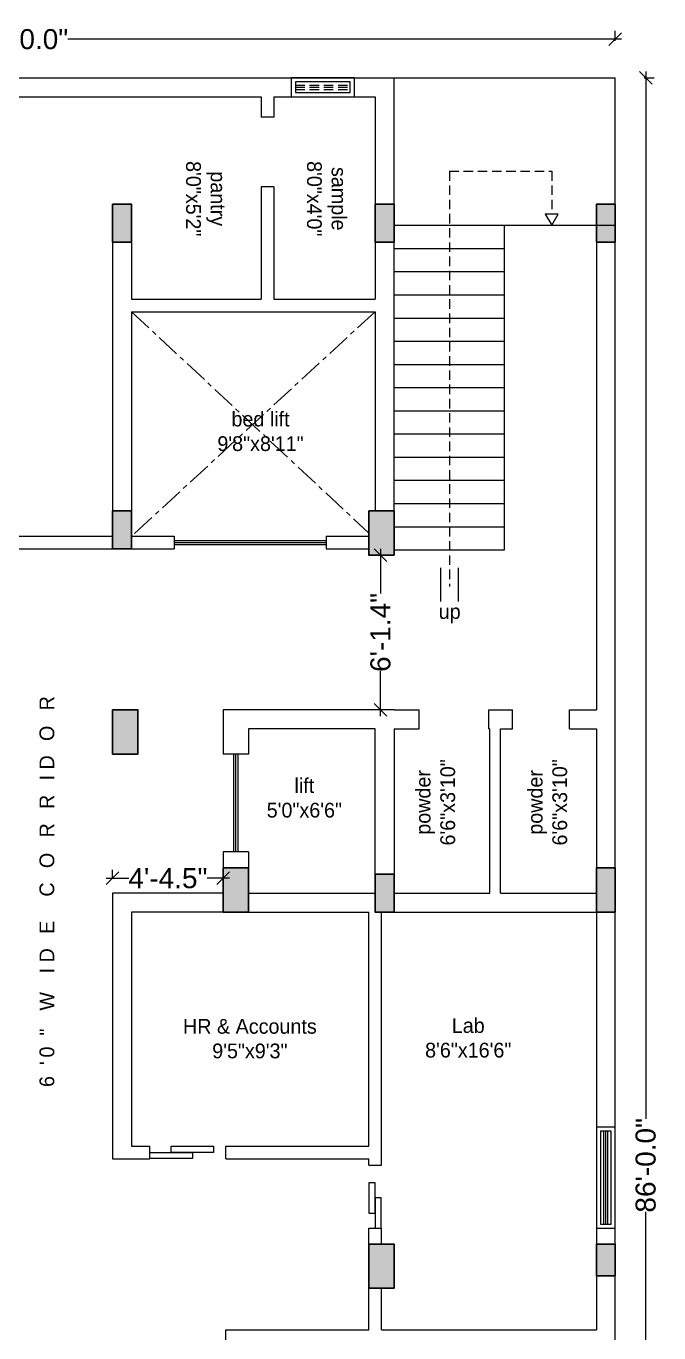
# Model space of a CAD drawing. Header units: inches. Extents: x 204954 to 440946, y -300749 to -143756.
# Drawn here: x 213648 to 213948, y -146348 to -145728 of the extents above; entities that cross this region are included whole.
import ezdxf

# ---------------------------------------------------------------- set-up
doc = ezdxf.new("R2010")
doc.units = ezdxf.units.IN
doc.header["$LTSCALE"] = 9
doc.header["$MEASUREMENT"] = 0
doc.linetypes.add('CENTER', pattern=[2, 1.25, -0.25, 0.25, -0.25])
doc.linetypes.add('DASHED', pattern=[0.75, 0.5, -0.25])
doc.layers.get('Defpoints').update_dxf_attribs({"lineweight": 0})
doc.layers.add('beam framing', color=91, linetype='Continuous')
doc.layers.add('COLUMNS', color=1, linetype='Continuous', lineweight=30)
doc.layers.add('Hatch', color=7, linetype='Continuous', lineweight=15, true_color=0xa3a3a3)
doc.styles.add('outer', font='arial.ttf', dxfattribs={"height": 24})
doc.styles.add('SST1', font='arial.ttf', dxfattribs={"height": 9.5})
doc.dimstyles.new('DIMA-1', dxfattribs={"dimtxt": 9.5, "dimasz": 6, "dimexe": 4, "dimexo": 4, "dimgap": 0.25, "dimtad": 0, "dimdec": 1, "dimzin": 3, "dimdsep": 46, "dimlunit": 4, "dimtxsty": 'SST1', "dimblk1": 'OBLIQUE', "dimblk2": 'OBLIQUE', "dimsah": 1, "dimcen": 0, "dimdle": 3, "dimclrd": 3, "dimclre": 3, "dimclrt": 7, "dimadec": 0, "dimazin": 0, "dimtfac": 1, "dimtdec": 1, "dimtix": 1, "dimtmove": 2, "dimatfit": 3, "dimfxl": 4, "dimfxlon": 1, "dimtolj": 1, "dimtzin": 3, "dimarcsym": 0})

# ---------------------------------------------------------------- blocks, each defined once
blk = doc.blocks.new('A$C31806C9B')
at = {"layer": 'Hatch'}
blk.add_hatch(color=256, dxfattribs=at).paths.add_polyline_path([(0, -21), (0, 0), (-12, 0), (-12, -21)])
at = {"layer": 'COLUMNS'}
blk.add_lwpolyline([(-12, 0), (0, 0), (0, -21), (-12, -21)], close=True, dxfattribs=at)
blk = doc.blocks.new('A$C5E2070FF')
at = {"layer": 'Hatch'}
blk.add_hatch(color=256, dxfattribs=at).paths.add_polyline_path([(18, -9), (18, 0), (0, 0), (0, -9)])
at = {"layer": 'COLUMNS'}
blk.add_lwpolyline([(18, 0), (18, -9), (0, -9), (0, 0)], close=True, dxfattribs=at)
blk = doc.blocks.new('A$C5D5B4CD9')
at = {"layer": 'Hatch'}
blk.add_hatch(color=256, dxfattribs=at).paths.add_polyline_path([(-9, -15), (0, -15), (0, 0), (-9, 0)])
at = {"layer": 'COLUMNS'}
blk.add_lwpolyline([(0, -15), (-9, -15), (-9, 0), (0, 0)], close=True, dxfattribs=at)
blk = doc.blocks.new('A$C00142961')
at = {"layer": 'Hatch'}
blk.add_hatch(color=256, dxfattribs=at).paths.add_polyline_path([(9, 0), (0, 0), (0, -21), (9, -21)])
at = {"layer": 'COLUMNS'}
blk.add_lwpolyline([(0, 0), (9, 0), (9, -21), (0, -21)], close=True, dxfattribs=at)
blk = doc.blocks.new('_Oblique')
at = {"color": 0, "linetype": 'ByBlock', "lineweight": -2}
blk.add_line((-0.5, -0.5), (0.5, 0.5), dxfattribs=at)
blk = doc.blocks.new('*D51')
at = {"layer": 'beam framing', "color": 3, "lineweight": -2, "transparency": 16777216}
for p, q in [((213360.29, -145734.23), (213623, -145734.23)), ((213363.29, -145734.98), (213363.29, -145730.23)), ((213930.29, -145734.23), (213667.59, -145734.23)), ((213927.29, -145734.98), (213927.29, -145730.23))]:
    blk.add_line(p, q, dxfattribs=at)
at = {"layer": 'Defpoints', "color": 0, "transparency": 16777216}
for p in [(213927.29, -145734.23), (213363.29, -145752.49), (213927.29, -145752.49)]:
    blk.add_point(p, dxfattribs=at)
at = {"layer": 'beam framing', "color": 3, "lineweight": -2, "transparency": 16777216, "xscale": 6, "yscale": 6, "zscale": 6, "rotation": 180}
blk.add_blockref('_Oblique', (213363.29, -145734.23), dxfattribs=at)
at = {"layer": 'beam framing', "color": 3, "lineweight": -2, "transparency": 16777216, "xscale": 6, "yscale": 6, "zscale": 6}
blk.add_blockref('_Oblique', (213927.29, -145734.23), dxfattribs=at)
at = {"layer": 'beam framing', "color": 7, "transparency": 16777216, "insert": (213645.29, -145734.23), "char_height": 9.5, "attachment_point": 5, "style": 'SST1'}
blk.add_mtext('\\A1;47\'-0.0"', dxfattribs=at)
blk = doc.blocks.new('*D52')
at = {"layer": 'beam framing', "color": 3, "lineweight": -2, "transparency": 16777216}
for p, q in [((213940.97, -145752.49), (213945.72, -145752.49)), ((213941.72, -145749.49), (213941.72, -146246.38)), ((213941.72, -146787.49), (213941.72, -146290.6)), ((213940.97, -146784.49), (213945.72, -146784.49))]:
    blk.add_line(p, q, dxfattribs=at)
at = {"layer": 'Defpoints', "color": 0, "transparency": 16777216}
for p in [(213927.29, -145752.49), (213927.29, -146784.49), (213941.72, -146784.49)]:
    blk.add_point(p, dxfattribs=at)
at = {"layer": 'beam framing', "color": 3, "lineweight": -2, "transparency": 16777216, "xscale": 6, "yscale": 6, "zscale": 6}
for p, rotation in [((213941.72, -145752.49), 90), ((213941.72, -146784.49), 270)]:
    blk.add_blockref('_Oblique', p, dxfattribs=dict(at, rotation=rotation))
at = {"layer": 'beam framing', "color": 7, "transparency": 16777216, "insert": (213941.72, -146268.49), "char_height": 9.5, "attachment_point": 5, "rotation": 90, "style": 'SST1'}
blk.add_mtext('\\A1;86\'-0.0"', dxfattribs=at)
blk = doc.blocks.new('*D58')
at = {"layer": 'beam framing', "color": 3, "linetype": 'Continuous', "lineweight": -2, "transparency": 16777216}
for p, q in [((213688.79, -146132.5), (213688.79, -146128.32)), ((213741.29, -146132.5), (213741.29, -146128.32)), ((213685.79, -146132.32), (213696.44, -146132.32)), ((213744.29, -146132.32), (213733.65, -146132.32))]:
    blk.add_line(p, q, dxfattribs=at)
at = {"layer": 'Defpoints', "color": 0, "transparency": 16777216}
for p in [(213741.29, -146132.32), (213688.79, -146139.35), (213741.29, -146139.35)]:
    blk.add_point(p, dxfattribs=at)
at = {"layer": 'beam framing', "color": 3, "lineweight": -2, "transparency": 16777216, "xscale": 6, "yscale": 6, "zscale": 6, "rotation": 180}
blk.add_blockref('_Oblique', (213688.79, -146132.32), dxfattribs=at)
at = {"layer": 'beam framing', "color": 3, "lineweight": -2, "transparency": 16777216, "xscale": 6, "yscale": 6, "zscale": 6}
blk.add_blockref('_Oblique', (213741.29, -146132.32), dxfattribs=at)
at = {"layer": 'beam framing', "color": 7, "transparency": 16777216, "insert": (213715.04, -146132.32), "char_height": 9.5, "attachment_point": 5, "style": 'SST1'}
blk.add_mtext('\\A1;4\'-4.5"', dxfattribs=at)
blk = doc.blocks.new('*D60')
at = {"layer": 'beam framing', "color": 3, "linetype": 'Continuous', "lineweight": -2, "transparency": 16777216}
for p, q in [((213815.88, -145975.99), (213815.88, -145997.23)), ((213815.88, -145978.99), (213811.88, -145978.99)), ((213815.88, -146055.35), (213815.88, -146034.11)), ((213815.88, -146052.35), (213811.88, -146052.35))]:
    blk.add_line(p, q, dxfattribs=at)
at = {"layer": 'Defpoints', "color": 0, "transparency": 16777216}
for p in [(213816.29, -145978.99), (213815.88, -146052.35), (213816.29, -146052.35)]:
    blk.add_point(p, dxfattribs=at)
at = {"layer": 'beam framing', "color": 3, "lineweight": -2, "transparency": 16777216, "xscale": 6, "yscale": 6, "zscale": 6}
for p, rotation in [((213815.88, -145978.99), 90), ((213815.88, -146052.35), 270)]:
    blk.add_blockref('_Oblique', p, dxfattribs=dict(at, rotation=rotation))
at = {"layer": 'beam framing', "color": 7, "transparency": 16777216, "insert": (213815.88, -146015.67), "char_height": 9.5, "attachment_point": 5, "rotation": 90, "style": 'SST1'}
blk.add_mtext('\\A1;6\'-1.4"', dxfattribs=at)

msp = doc.modelspace()

# ---------------------------------------------------------------- linework, layer by layer
at = {"layer": 'beam framing', "color": 1}
for p, q in [((213363.29437, -145752.48829), (213927.29435, -145752.48829)), ((213822.29442, -145957.98837), (213822.29439, -145752.48829)), ((213927.29435, -146784.48829), (213927.29435, -145752.48829)), ((213550.79439, -145761.48829), (213759.29439, -145761.48829)), ((213759.29439, -145761.48829), (213759.29439, -145771.26365)), ((213765.29439, -145761.48829), (213813.29439, -145761.48829)), ((213765.29439, -145761.48829), (213765.29439, -145771.26365)), ((213813.29439, -145761.48829), (213813.29439, -145857.48828)), ((213765.29439, -145771.26365), (213759.29439, -145771.26365)), ((213759.29439, -145804.26365), (213759.29439, -145857.48828)), ((213765.29439, -145804.26365), (213759.29439, -145804.26365)), ((213765.29439, -145804.26365), (213765.29439, -145857.48828)), ((213688.79439, -145812.48828), (213688.79439, -145857.48828)), ((213697.79436, -145812.48828), (213697.79436, -145857.48828)), ((213874.79437, -145976.48829), (213874.79437, -145822.48829)), ((213918.29435, -145830.48828), (213918.29435, -146052.35188)), ((213688.79436, -145857.48828), (213688.79436, -145969.98828)), ((213697.79436, -145857.48828), (213759.29439, -145857.48828)), ((213765.29439, -145857.48828), (213813.29439, -145857.48828)), ((213697.79436, -145863.48828), (213813.29439, -145863.48828)), ((213697.79436, -145863.48828), (213697.79436, -145969.98828)), ((213813.29439, -145863.48828), (213813.29439, -145957.98836)), ((213621.42782, -145969.98828), (213688.79436, -145969.98828)), ((213697.79436, -145969.98828), (213718.04439, -145969.98828)), ((213718.04439, -145969.98828), (213718.04439, -145975.98828)), ((213790.04439, -145969.98828), (213810.29442, -145969.98828)), ((213790.04439, -145969.98828), (213790.04439, -145975.98828)), ((213621.42782, -145975.98828), (213718.04439, -145975.98828)), ((213790.04439, -145975.98828), (213810.29442, -145975.98828)), ((213688.79439, -146052.35185), (213688.79439, -146073.35185)), ((213741.29438, -146052.35187), (213741.29437, -146073.35184)), ((213822.29439, -146052.35188), (213741.29438, -146052.35187)), ((213822.29439, -146052.35188), (213834.25337, -146052.35188)), ((213834.25337, -146061.35188), (213834.25337, -146052.35188)), ((213867.25337, -146052.35188), (213878.51354, -146052.35188)), ((213867.25337, -146061.35188), (213867.25337, -146052.35188)), ((213878.51354, -146061.35188), (213878.51354, -146052.35188)), ((213905.51354, -146061.35188), (213905.51354, -146052.35188)), ((213905.51354, -146052.35188), (213918.29435, -146052.35188)), ((213813.29438, -146061.35188), (213753.29437, -146061.35187)), ((213753.29437, -146061.35187), (213753.29437, -146073.35185)), ((213813.29435, -146130.35188), (213813.29438, -146061.35188)), ((213822.29439, -146061.35188), (213822.29439, -146148.35187)), ((213822.29439, -146061.35188), (213834.25337, -146061.35188)), ((213867.25337, -146061.35188), (213867.79439, -146061.35188)), ((213867.79439, -146139.35187), (213867.79439, -146061.35188)), ((213872.79439, -146139.35187), (213872.79439, -146061.35188)), ((213872.79439, -146061.35188), (213878.51354, -146061.35188)), ((213905.51354, -146061.35188), (213918.29435, -146061.35188)), ((213918.29435, -146061.35188), (213918.29435, -146346.48828)), ((213753.29437, -146073.35185), (213741.29437, -146073.35184)), ((213741.29436, -146119.75643), (213741.29436, -146127.35186)), ((213753.29435, -146119.75644), (213741.29436, -146119.75643)), ((213753.29435, -146119.75644), (213753.29435, -146127.35186)), ((213688.79438, -146139.35188), (213688.79437, -146265.35188)), ((213741.29436, -146139.35188), (213688.79438, -146139.35188)), ((213753.29435, -146139.35188), (213813.29435, -146139.35188)), ((213822.29439, -146139.35187), (213867.79439, -146139.35187)), ((213872.79439, -146139.35187), (213918.29439, -146139.35187)), ((213697.79438, -146148.35185), (213697.79438, -146259.35188)), ((213747.29436, -146148.35185), (213697.79438, -146148.35185)), ((213753.29435, -146148.35188), (213810.29439, -146148.35188)), ((213810.29439, -146259.35188), (213810.29439, -146148.35188)), ((213816.29439, -146268.35188), (213816.29439, -146148.35188)), ((213822.29439, -146148.35187), (213927.29439, -146148.35187)), ((213697.79438, -146259.35188), (213706.51484, -146259.35188)), ((213706.51484, -146265.35188), (213706.51484, -146259.35188)), ((213742.51484, -146259.35188), (213810.29439, -146259.35188)), ((213742.51484, -146265.35188), (213742.51484, -146259.35188)), ((213688.79437, -146265.35188), (213706.51484, -146265.35188)), ((213742.51484, -146265.35188), (213810.29439, -146265.35188)), ((213810.29439, -146268.35188), (213810.29439, -146265.35188)), ((213810.29439, -146268.35188), (213816.29439, -146268.35188)), ((213810.29439, -146346.48828), (213810.29439, -146298.35188)), ((213810.29439, -146298.35188), (213816.29439, -146298.35188)), ((213816.29439, -146305.85185), (213816.29439, -146298.35188)), ((213816.29439, -146346.48828), (213816.29439, -146326.85185)), ((213742.51484, -146346.48828), (213810.29439, -146346.48828)), ((213742.51484, -146352.48828), (213742.51484, -146346.48828)), ((213816.29439, -146346.48828), (213918.29435, -146346.48828))]:
    msp.add_line(p, q, dxfattribs=at)
at = {"layer": 'beam framing', "color": 6, "linetype": 'DASHED'}
for p, q in [((213775.503, -145755.98829), (213801.503, -145755.98829)), ((213775.503, -145756.98829), (213801.503, -145756.98829)), ((213775.503, -145757.98829), (213801.503, -145757.98829))]:
    msp.add_line(p, q, dxfattribs=at)
at = {"layer": 'beam framing', "color": 2, "linetype": 'DASHED'}
for p, q in [((213848.54439, -145796.85249), (213848.54439, -145993.83949)), ((213848.54439, -145796.85249), (213897.11768, -145796.85249)), ((213897.11768, -145796.85249), (213897.11768, -145817.14479))]:
    msp.add_line(p, q, dxfattribs=at)
at = {"layer": 'beam framing', "color": 8, "linetype": 'DASHED', "lineweight": 25, "ltscale": 18}
msp.add_line((213822.29432, -145812.48826), (213822.29439, -145812.48839), dxfattribs=at)
at = {"layer": 'beam framing', "ltscale": 18}
for p, q in [((213822.2944, -145822.48829), (213927.29435, -145822.48829)), ((213822.2944, -145833.48829), (213874.79437, -145833.48829)), ((213822.2944, -145844.48829), (213874.79437, -145844.48829)), ((213822.2944, -145855.48829), (213874.79437, -145855.48829)), ((213822.2944, -145866.48829), (213874.79437, -145866.48829)), ((213822.2944, -145877.48829), (213874.79437, -145877.48829)), ((213822.2944, -145888.48829), (213874.79437, -145888.48829)), ((213822.2944, -145899.48829), (213874.79437, -145899.48829)), ((213822.2944, -145910.48829), (213874.79437, -145910.48829)), ((213822.2944, -145921.48829), (213874.79437, -145921.48829)), ((213822.2944, -145932.48829), (213874.79437, -145932.48829)), ((213822.2944, -145943.48829), (213874.79437, -145943.48829)), ((213822.2944, -145954.48829), (213874.79437, -145954.48829)), ((213822.2944, -145965.48829), (213874.79437, -145965.48829)), ((213822.2944, -145976.48829), (213874.79437, -145976.48829))]:
    msp.add_line(p, q, dxfattribs=at)
at = {"layer": 'beam framing', "color": 1, "linetype": 'CENTER'}
for p, q in [((213697.79436, -145863.48828), (213810.29442, -145968.48836)), ((213813.29439, -145863.48828), (213697.79436, -145969.98828))]:
    msp.add_line(p, q, dxfattribs=at)
at = {"layer": 'beam framing', "color": 4}
for p, q in [((213718.04439, -145971.98828), (213790.04439, -145971.98828)), ((213718.04439, -145972.98828), (213790.04439, -145972.98828)), ((213718.04439, -145973.98828), (213790.04439, -145973.98828)), ((213746.29436, -146119.75643), (213746.29437, -146073.35184)), ((213747.29436, -146119.75643), (213747.29437, -146073.35184)), ((213748.29436, -146119.75643), (213748.29437, -146073.35185)), ((213921.79435, -146296.35188), (213921.79435, -146252.35188)), ((213922.79435, -146296.35188), (213922.79435, -146252.35188)), ((213923.79435, -146296.35188), (213923.79435, -146252.35188))]:
    msp.add_line(p, q, dxfattribs=at)
at = {"layer": 'beam framing', "color": 6}
for p, q in [((213844.31423, -145985.02323), (213844.31423, -146001.04675)), ((213852.77454, -145985.02323), (213852.77454, -146001.04675))]:
    msp.add_line(p, q, dxfattribs=at)
at = {"layer": 'beam framing', "color": 5}
for points in [[(213773.503, -145761.48829), (213803.503, -145761.48829), (213803.503, -145752.48829), (213773.503, -145752.48829)], [(213775.503, -145759.48829), (213801.503, -145759.48829), (213801.503, -145754.48829), (213775.503, -145754.48829)], [(213918.29435, -146298.35188), (213927.29435, -146298.35188), (213927.29435, -146250.35188), (213918.29435, -146250.35188)], [(213920.29435, -146296.35188), (213925.29435, -146296.35188), (213925.29435, -146252.35188), (213920.29435, -146252.35188)]]:
    msp.add_lwpolyline(points, close=True, dxfattribs=at)
at = {"layer": 'beam framing', "color": 1}
msp.add_lwpolyline([(213897.11768, -145822.48829), (213900.20276, -145817.14479), (213894.03261, -145817.14479)], close=True, dxfattribs=at)
at = {"layer": 'beam framing', "color": 4}
for points in [[(213706.51484, -146262.35188), (213726.65231, -146262.35188), (213726.65231, -146265.31184), (213706.51484, -146265.31184)], [(213716.58357, -146259.39192), (213736.72104, -146259.39192), (213736.72104, -146262.35188), (213716.58357, -146262.35188)], [(213810.32091, -146291.14405), (213813.29439, -146291.14405), (213813.29439, -146276.72837), (213810.32091, -146276.72837)], [(213813.29439, -146298.35188), (213816.26787, -146298.35188), (213816.26787, -146283.93621), (213813.29439, -146283.93621)]]:
    msp.add_lwpolyline(points, close=True, dxfattribs=at)

# ---------------------------------------------------------------- block references
at = {"layer": 'beam framing'}
for name, p, rotation in [('A$C5E2070FF', (213697.79439, -145812.48828), 270), ('A$C5E2070FF', (213822.29439, -145812.48828), 270), ('A$C5E2070FF', (213927.29436, -145812.48828), 270), ('A$C5E2070FF', (213697.79436, -145957.98828), 270), ('A$C5E2070FF', (213822.29439, -146130.35187), 270), ('A$C00142961', (213927.29439, -146148.35187), 180)]:
    msp.add_blockref(name, p, dxfattribs=dict(at, rotation=rotation))
for name, p in [('A$C31806C9B', (213822.29442, -145957.98836)), ('A$C31806C9B', (213700.79439, -146052.35185)), ('A$C31806C9B', (213753.29436, -146127.35185)), ('A$C31806C9B', (213822.29439, -146305.85185)), ('A$C5D5B4CD9', (213927.29442, -146305.85185))]:
    msp.add_blockref(name, p, dxfattribs=at)

# ---------------------------------------------------------------- texts
at = {"color": 7, "lineweight": 30, "ltscale": 16, "char_height": 7, "attachment_point": 5, "style": 'outer'}
for s, insert, rotation in [('\\A1;{\\fBankGothic Lt BT|b0|i0|c0|p34;\\C256;pantry\\P8\'0"x5\'2"}', (213732.94862, -145809.89525), 270), ('\\A1;{\\fBankGothic Lt BT|b0|i0|c0|p34;\\C256;sample\\P8\'0"x4\'0"}', (213790.32093, -145809.89525), 270), ('\\A1;{\\fBankGothic Lt BT|b0|i0|c0|p34;\\C256;powder\\P6\'6"x3\'10"}', (213841.98502, -146096.29843), 90), ('\\A1;{\\fBankGothic Lt BT|b0|i0|c0|p34;\\C256;powder\\P6\'6"x3\'10"}', (213895.13219, -146096.29843), 90)]:
    msp.add_mtext(s, dxfattribs=dict(at, insert=insert, rotation=rotation))
for s, insert in [('\\A1;{\\fBankGothic Lt BT|b0|i0|c0|p34;\\C256;bed lift\\P9\'8"x8\'11"}', (213758.96443, -145920.29773)), ('\\A1;{\\fBankGothic Lt BT|b0|i0|c0|p34;\\C256;up}', (213848.7223, -146006.79085)), ('\\A1;{\\fBankGothic Lt BT|b0|i0|c0|p34;\\C256;lift\\P5\'0"x6\'6"}', (213779.76301, -146094.19437)), ('\\A1;{\\fBankGothic Lt BT|b0|i0|c0|p34;\\C256;HR & Accounts\\P9\'5"x9\'3"}', (213753.91373, -146208.4366)), ('\\A1;{\\fBankGothic Lt BT|b0|i0|c0|p34;\\C256;Lab\\P8\'6"x16\'6"}', (213857.51839, -146208.06239))]:
    msp.add_mtext(s, dxfattribs=dict(at, insert=insert))
at = {"color": 7, "lineweight": 30, "ltscale": 16, "insert": (213657.6552, -146135.21322), "char_height": 7, "width": 571.811662, "attachment_point": 5, "rotation": 90, "style": 'outer'}
msp.add_mtext('\\A1;{\\fBankGothic Lt BT|b0|i0|c0|p34;\\T2;\\C256;6\'0" WIDE CORRIDOR}', dxfattribs=at)

# ---------------------------------------------------------------- dimensions: what is measured, and where the dimension line sits
at = {"layer": 'beam framing', "color": 1}
for base, p1, p2, override, picture, middle in [((213927.29435, -145734.22993), (213363.29437, -145752.48829), (213927.29435, -145752.48829), {"dimlunit": 3, "dimfxl": 0.75, "dimarcsym": 1}, '*D51', (213645.29436, -145734.22993)), ((213741.29436, -146132.32393), (213688.79438, -146139.35188), (213741.29436, -146139.35188), {"dimlunit": 3, "dimfxl": 0.179993, "dimarcsym": 1}, '*D58', (213715.04437, -146132.32393))]:
    dim = msp.add_linear_dim(base=base, p1=p1, p2=p2, dimstyle='DIMA-1', override=override, dxfattribs=at)
    dim.commit()
    dim.dimension.update_dxf_attribs({"geometry": picture, "text_midpoint": middle})
for base, p1, p2, override, picture, middle in [((213941.71916, -146784.48829), (213927.29435, -145752.48829), (213927.29435, -146784.48829), {"dimlunit": 3, "dimfxl": 0.75, "dimarcsym": 1}, '*D52', (213941.71916, -146268.48829)), ((213815.88132, -146052.35188), (213816.29442, -145978.98836), (213816.29442, -146052.35188), {"dimlunit": 3, "dimfxl": 0.179993, "dimarcsym": 1}, '*D60', (213815.88132, -146015.67012))]:
    dim = msp.add_linear_dim(base=base, p1=p1, p2=p2, angle=90, dimstyle='DIMA-1', override=override, dxfattribs=at)
    dim.commit()
    dim.dimension.update_dxf_attribs({"geometry": picture, "text_midpoint": middle})

doc.saveas('drawing.dxf')
